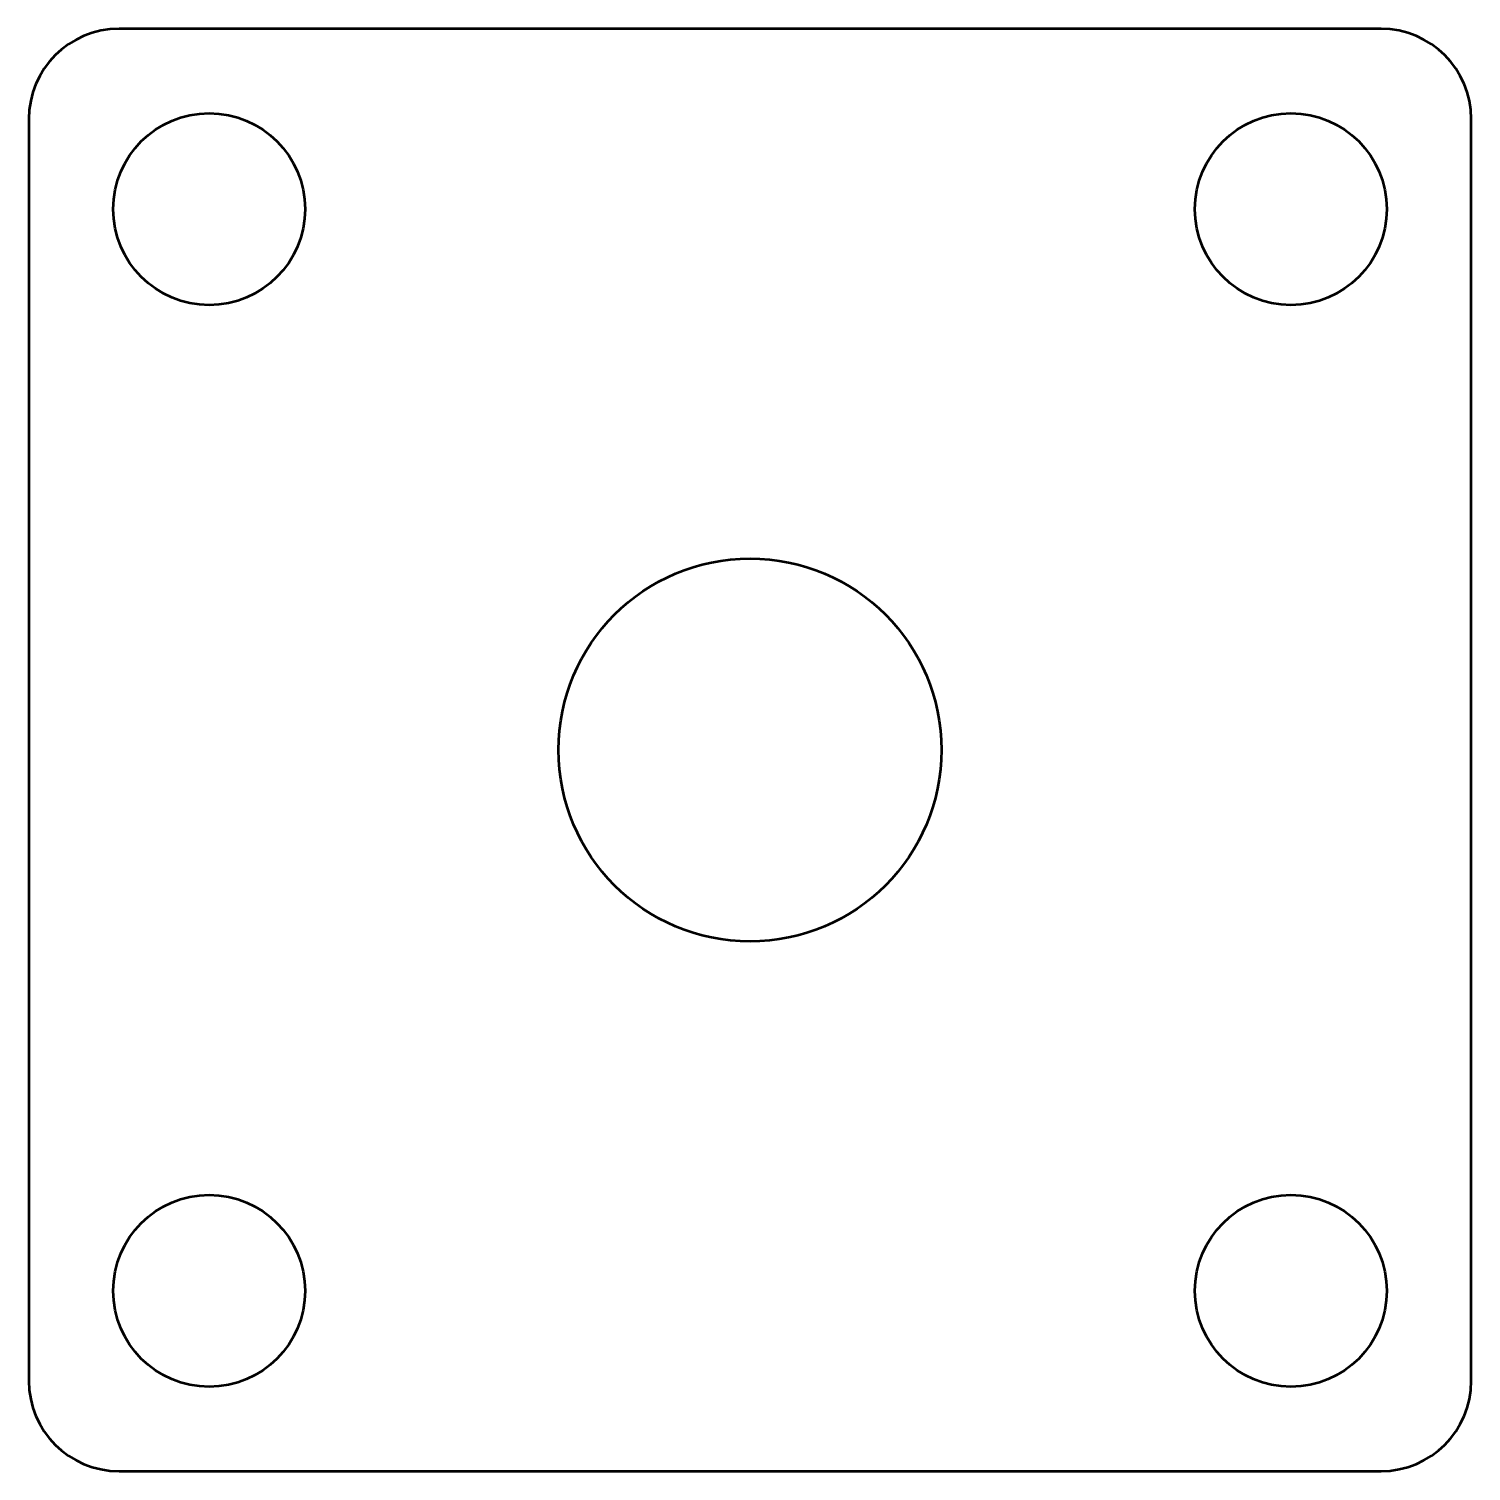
# Model space of a CAD drawing. Header units: inches. Extents: x 4.64 to 6.64, y 3.91 to 5.91.
import ezdxf

# ---------------------------------------------------------------- set-up
doc = ezdxf.new("R2010")
doc.units = ezdxf.units.IN
doc.header["$MEASUREMENT"] = 0
doc.layers.add('Visible Edges(ANSI)', color=7, linetype='Continuous', lineweight=50)

msp = doc.modelspace()

# ---------------------------------------------------------------- linework, layer by layer
at = {"layer": 'Visible Edges(ANSI)'}
for p, q in [((6.5129, 5.9129), (4.7629, 5.9129)), ((4.6379, 5.7879), (4.6379, 4.0379)), ((6.6379, 4.0379), (6.6379, 5.7879)), ((4.7629, 3.9129), (6.5129, 3.9129))]:
    msp.add_line(p, q, dxfattribs=at)
for centre, radius in [((4.8879, 5.6629), 0.133), ((6.3879, 5.6629), 0.133), ((5.6379, 4.9129), 0.2655), ((4.8879, 4.1629), 0.133), ((6.3879, 4.1629), 0.133)]:
    msp.add_circle(centre, radius, dxfattribs=at)
for centre, start, end in [((4.7629, 5.7879), 90, 180), ((6.5129, 5.7879), 0, 90), ((4.7629, 4.0379), 180, 270), ((6.5129, 4.0379), 270, 0)]:
    msp.add_arc(centre, 0.125, start, end, dxfattribs=at)

doc.saveas('drawing.dxf')
